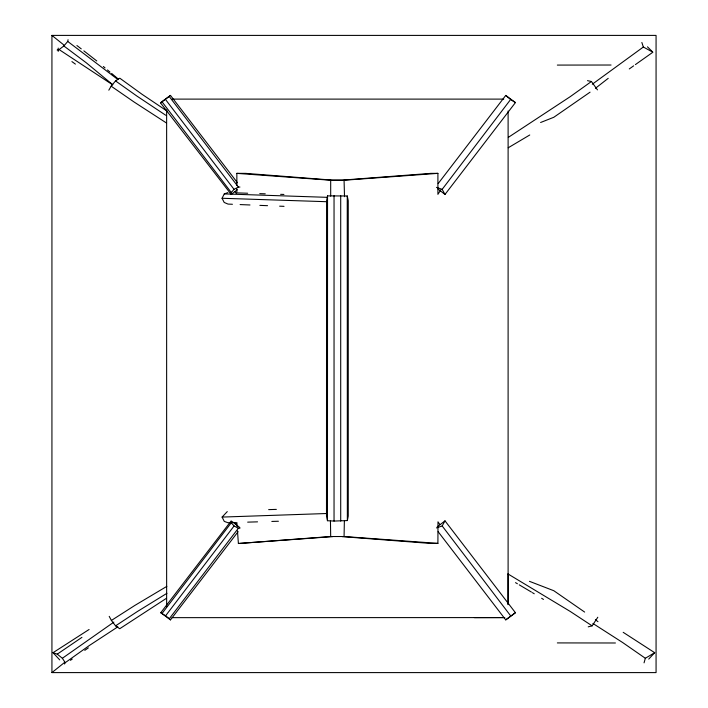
<?xml version="1.0" encoding="UTF-8"?>
<svg xmlns="http://www.w3.org/2000/svg" width="708" height="708" viewBox="0 0 708 708"><rect width="100%" height="100%" fill="white"/><g stroke="black" fill="none" stroke-linecap="round" stroke-linejoin="round"><path stroke-width="1.06" d="M327.468 520.716L327.538 195.886L347.247 195.983L348.256 200.709L348.256 516.043L347.354 520.566L334.043 521.07L327.468 520.716L326.494 516.043L326.565 200.647L327.538 195.886M330.689 196.098L330.689 180.239L236.853 173.363L236.853 185.505M508.114 574.427L508.105 604.641L508.114 110.997M342.07 536.611L429.889 543.39L437.907 543.399L437.986 521.84L439.88 524.557M437.907 543.399L344.07 536.522L344.362 521.177M237.26 189.744L231.215 194.452L231.277 192.514L234.038 189.346L238.375 187.062L239.932 187.054M57.127 50.029L59.1 49.578L63.862 45.976L67.738 41.445L68.056 39.71M644.05 662.847L645.342 658.272L654.679 652.696L623.19 632.324M232.428 204.267L228.038 204.09L224.197 202.453L222.064 198.267L224.277 193.904L227.905 192.585M64.534 664.007L65.242 662.67L89.341 645.51L117.847 626.828M436.455 527.92L442.173 525.947L444.996 520.849L515.433 612.721L505.742 619.872L438.155 531.717M108.828 90.181L111.156 86.164L115.546 80.924L119.767 78.172L142.14 94.359L166.92 110.988M440.836 189.815L437.907 194.337L437.907 173.363L430.871 173.371L342.07 180.142L332.689 180.142L245.72 173.371L236.853 173.363M588.224 626.837L592.127 625.845L597.809 617.243M235.605 524.203L236.853 522.424L237.162 526.637M438.093 189.063L444.996 194.452L515.433 102.58L505.742 95.421L438.199 183.54M515.433 102.58L510.61 99.501L442.173 189.346L444.996 194.452M160.76 612.712L165.592 615.81L234.083 525.973L231.268 522.796L231.215 520.849L160.76 612.712L170.478 619.881L238.118 531.655M162.097 613.385L231.268 522.796M170.478 619.881L169.3 618.721L238.375 528.23L239.932 528.239M648.732 659.086L654.679 652.696M230.1 522.646L227.905 522.716L224.277 521.398L222.1 517.079L227.277 511.592M231.215 194.452L160.504 102.837L170.478 95.412L237.472 182.797M505.742 619.872L515.433 612.721M51.932 672.6L656.068 672.6L656.068 35.4L51.932 35.4L51.932 672.6L64.782 662.281M595.401 88.323L608.216 78.331M437.225 526.902L444.996 520.849M160.504 102.837L170.478 95.412M592.304 84.208L643.342 47.02L652.891 52.215L635.403 64.596M597.446 89.872L591.437 81.5L570.223 96.669L508.335 137.361M113.882 622.093L62.366 658.272L57.26 654.148L53.029 652.696L89.093 629.492M629.279 68.933L633.651 65.835M70.455 660.316L72.243 659.068M84.774 650.351L88.358 647.855M590.065 92.173L553.806 117.28L540.602 122.502M57.26 654.148L81.942 637.35M109.209 616.349L111.386 620.447L115.581 625.845L137.379 611.517L166.955 593.304M111.386 620.447L134.936 605.375L166.84 586.366M166.309 598.393L119.714 628.739L115.581 625.845M508.211 147.777L529.752 134.989M237.463 530.85L238.392 543.505L332.68 536.611M238.392 543.505L330.689 536.522L344.07 536.522M330.689 180.239L344.07 180.239L437.907 173.363M222.1 517.079L326.441 513.521M268.659 509.618L276.35 509.388M232.295 522.584L235.587 522.486M247.667 522.141L257.544 521.849M271.819 521.433L278.403 521.247M557.338 65.083L611.048 65.021M474.378 617.641L504.839 617.588L172.079 617.65M172.079 99.111L503.76 99.111M557.338 642.917L615.429 642.988M237.782 192.912L247.667 193.24M259.748 193.638L265.243 193.824M280.616 194.337L283.908 194.443M224.277 193.904L327.468 197.346M222.064 198.267L326.415 201.7M240.109 204.577L249.986 204.975M259.871 205.373L267.553 205.683M279.633 206.17L284.023 206.338M587.498 80.659L591.437 81.5M436.455 187.372L442.173 189.346M529.434 581.321L553.806 590.72L584.631 612.066M234.083 525.973L238.375 528.23M515.513 582.64L517.389 583.746M519.265 584.861L531.46 592.083M507.822 573.852L570.338 611.517L592.127 625.845M532.398 592.64L534.248 593.773M541.638 598.287L543.479 599.419M592.932 623.465L622.633 642.519L645.342 658.272M166.389 122.944L134.157 102.058L111.156 86.164M59.1 49.578L112.66 84.818M165.734 115.254L136.812 96.005L115.546 80.924M71.906 61.596L75.402 64.118M117.74 79.42L67.738 41.445M63.862 45.976L86.234 62.755L112.758 84.739M76.915 45.524L81.261 48.87M83.871 50.87L96.784 60.968M232.082 521.522L239.853 527.575M595.401 619.677L597.968 621.677M165.592 615.81L169.3 618.721M51.932 35.4L63.924 45.029M505.742 95.421L510.61 99.501M103.368 66.499L105.023 67.888M107.492 69.959L109.961 72.039M111.607 73.42L118.192 78.96M647.475 46.834L652.112 51.445M53.029 652.696L59.72 659.883M238.375 187.062L169.3 96.58M231.277 192.514L162.105 101.917M165.548 99.527L234.038 189.346M442.173 525.947L510.61 615.792M234.985 191.664L236.224 193.443M62.366 658.272L65.242 662.67M641.864 42.489L643.342 47.02M344.07 180.239L344.513 196.691M330.45 521.07L330.689 536.522M347.247 195.983L347.354 520.566M340.707 195.691L340.707 521.07M334.043 195.691L334.043 521.07M236.853 188.815L236.853 193.231M166.637 109.917L166.637 606.845M58.215 48.109L58.215 51.365"/></g></svg>
